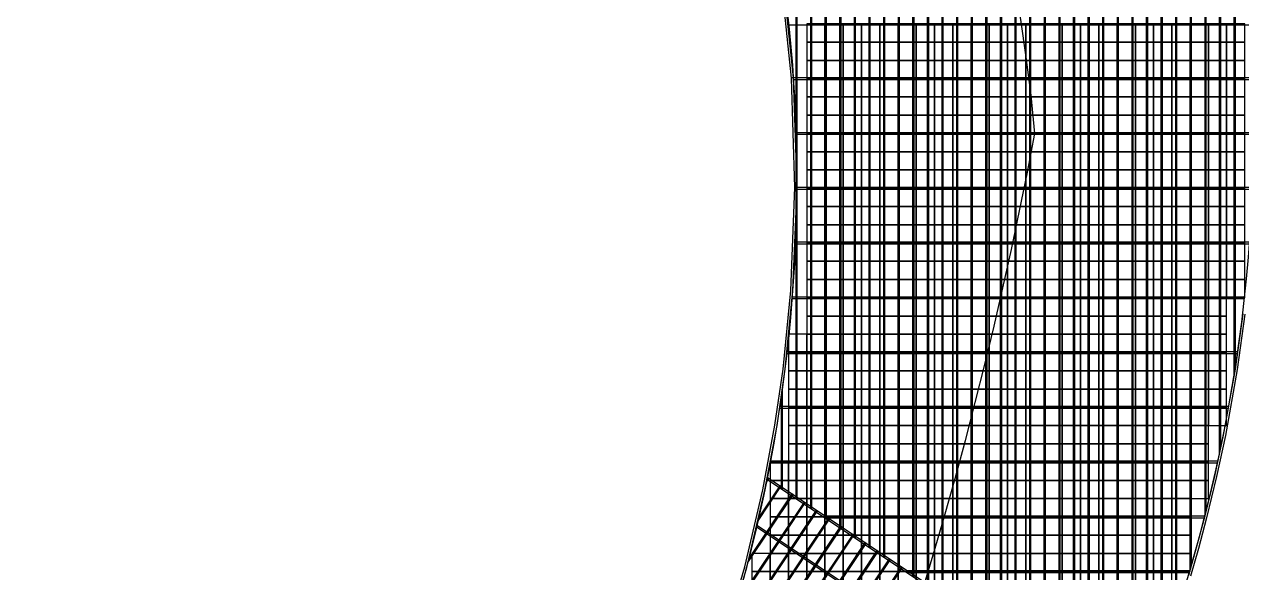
# Model space of a CAD drawing. Extents: x -31693 to 409283, y -98233 to 151957.
# Drawn here: x 110118 to 143456, y 55688 to 70705 of the extents above; entities that cross this region are included whole.
import ezdxf

# ---------------------------------------------------------------- set-up
doc = ezdxf.new("R2010")
doc.units = 0
doc.header["$LTSCALE"] = 1000
doc.header["$MEASUREMENT"] = 0
for name, color, linetype in [('500浮箱', 162, 'Continuous'), ('A-G-VISIBLE', 9, 'Continuous'), ('主龙骨', 4, 'Continuous'), ('边梁（14a槽钢', 3, 'Continuous'), ('龙骨', 10, 'Continuous')]:
    doc.layers.add(name, color=color, linetype=linetype)

# ---------------------------------------------------------------- blocks, each defined once
blk = doc.blocks.new('dasd')
at = {"layer": 'A-G-VISIBLE', "linetype": 'Continuous'}
for centre, radius, start, end in [((-132793.207, 42119.965), 43.092, 332.8786, 23.8551), ((-132804.182, 42118.48), 41.551, 336.2604, 20.1419)]:
    blk.add_arc(centre, radius, start, end, dxfattribs=at)

msp = doc.modelspace()

# ---------------------------------------------------------------- linework, layer by layer
at = {"layer": '500浮箱', "elevation": 2850}
for points in [[(131545, 70216), (132045, 70216), (132045, 70716), (131545, 70716)], [(132045, 70216), (132545, 70216), (132545, 70716), (132045, 70716)], [(132545, 70216), (133045, 70216), (133045, 70716), (132545, 70716)], [(133045, 70216), (133545, 70216), (133545, 70716), (133045, 70716)], [(133545, 70216), (134045, 70216), (134045, 70716), (133545, 70716)], [(134045, 70216), (134545, 70216), (134545, 70716), (134045, 70716)], [(134545, 70216), (135045, 70216), (135045, 70716), (134545, 70716)], [(135045, 70216), (135545, 70216), (135545, 70716), (135045, 70716)], [(135545, 70216), (136045, 70216), (136045, 70716), (135545, 70716)], [(136045, 70216), (136545, 70216), (136545, 70716), (136045, 70716)], [(136545, 70216), (137045, 70216), (137045, 70716), (136545, 70716)], [(137045, 70216), (137545, 70216), (137545, 70716), (137045, 70716)], [(137545, 70216), (138045, 70216), (138045, 70716), (137545, 70716)], [(138045, 70216), (138545, 70216), (138545, 70716), (138045, 70716)], [(138545, 70216), (139045, 70216), (139045, 70716), (138545, 70716)], [(139045, 70216), (139545, 70216), (139545, 70716), (139045, 70716)], [(139545, 70216), (140045, 70216), (140045, 70716), (139545, 70716)], [(140045, 70216), (140545, 70216), (140545, 70716), (140045, 70716)], [(140545, 70216), (141045, 70216), (141045, 70716), (140545, 70716)], [(141045, 70216), (141545, 70216), (141545, 70716), (141045, 70716)], [(141545, 70216), (142045, 70216), (142045, 70716), (141545, 70716)], [(142045, 70216), (142545, 70216), (142545, 70716), (142045, 70716)], [(142545, 70216), (143045, 70216), (143045, 70716), (142545, 70716)], [(143045, 70216), (143545, 70216), (143545, 70716), (143045, 70716)], [(131545, 69716), (132045, 69716), (132045, 70216), (131545, 70216)], [(132045, 69716), (132545, 69716), (132545, 70216), (132045, 70216)], [(132545, 69716), (133045, 69716), (133045, 70216), (132545, 70216)], [(133045, 69716), (133545, 69716), (133545, 70216), (133045, 70216)], [(133545, 69716), (134045, 69716), (134045, 70216), (133545, 70216)], [(134045, 69716), (134545, 69716), (134545, 70216), (134045, 70216)], [(134545, 69716), (135045, 69716), (135045, 70216), (134545, 70216)], [(135045, 69716), (135545, 69716), (135545, 70216), (135045, 70216)], [(135545, 69716), (136045, 69716), (136045, 70216), (135545, 70216)], [(136045, 69716), (136545, 69716), (136545, 70216), (136045, 70216)], [(136545, 69716), (137045, 69716), (137045, 70216), (136545, 70216)], [(137045, 69716), (137545, 69716), (137545, 70216), (137045, 70216)], [(137545, 69716), (138045, 69716), (138045, 70216), (137545, 70216)], [(138045, 69716), (138545, 69716), (138545, 70216), (138045, 70216)], [(138545, 69716), (139045, 69716), (139045, 70216), (138545, 70216)], [(139045, 69716), (139545, 69716), (139545, 70216), (139045, 70216)], [(139545, 69716), (140045, 69716), (140045, 70216), (139545, 70216)], [(140045, 69716), (140545, 69716), (140545, 70216), (140045, 70216)], [(140545, 69716), (141045, 69716), (141045, 70216), (140545, 70216)], [(141045, 69716), (141545, 69716), (141545, 70216), (141045, 70216)], [(141545, 69716), (142045, 69716), (142045, 70216), (141545, 70216)], [(142045, 69716), (142545, 69716), (142545, 70216), (142045, 70216)], [(142545, 69716), (143045, 69716), (143045, 70216), (142545, 70216)], [(143045, 69716), (143545, 69716), (143545, 70216), (143045, 70216)], [(131545, 69216), (132045, 69216), (132045, 69716), (131545, 69716)], [(132045, 69216), (132545, 69216), (132545, 69716), (132045, 69716)], [(132545, 69216), (133045, 69216), (133045, 69716), (132545, 69716)], [(133045, 69216), (133545, 69216), (133545, 69716), (133045, 69716)], [(133545, 69216), (134045, 69216), (134045, 69716), (133545, 69716)], [(134045, 69216), (134545, 69216), (134545, 69716), (134045, 69716)], [(134545, 69216), (135045, 69216), (135045, 69716), (134545, 69716)], [(135045, 69216), (135545, 69216), (135545, 69716), (135045, 69716)], [(135545, 69216), (136045, 69216), (136045, 69716), (135545, 69716)], [(136045, 69216), (136545, 69216), (136545, 69716), (136045, 69716)], [(136545, 69216), (137045, 69216), (137045, 69716), (136545, 69716)], [(137045, 69216), (137545, 69216), (137545, 69716), (137045, 69716)], [(137545, 69216), (138045, 69216), (138045, 69716), (137545, 69716)], [(138045, 69216), (138545, 69216), (138545, 69716), (138045, 69716)], [(138545, 69216), (139045, 69216), (139045, 69716), (138545, 69716)], [(139045, 69216), (139545, 69216), (139545, 69716), (139045, 69716)], [(139545, 69216), (140045, 69216), (140045, 69716), (139545, 69716)], [(140045, 69216), (140545, 69216), (140545, 69716), (140045, 69716)], [(140545, 69216), (141045, 69216), (141045, 69716), (140545, 69716)], [(141045, 69216), (141545, 69216), (141545, 69716), (141045, 69716)], [(141545, 69216), (142045, 69216), (142045, 69716), (141545, 69716)], [(142045, 69216), (142545, 69216), (142545, 69716), (142045, 69716)], [(142545, 69216), (143045, 69216), (143045, 69716), (142545, 69716)], [(143045, 69216), (143545, 69216), (143545, 69716), (143045, 69716)], [(131545, 68716), (132045, 68716), (132045, 69216), (131545, 69216)], [(132045, 68716), (132545, 68716), (132545, 69216), (132045, 69216)], [(132545, 68716), (133045, 68716), (133045, 69216), (132545, 69216)], [(133045, 68716), (133545, 68716), (133545, 69216), (133045, 69216)], [(133545, 68716), (134045, 68716), (134045, 69216), (133545, 69216)], [(134045, 68716), (134545, 68716), (134545, 69216), (134045, 69216)], [(134545, 68716), (135045, 68716), (135045, 69216), (134545, 69216)], [(135045, 68716), (135545, 68716), (135545, 69216), (135045, 69216)], [(135545, 68716), (136045, 68716), (136045, 69216), (135545, 69216)], [(136045, 68716), (136545, 68716), (136545, 69216), (136045, 69216)], [(136545, 68716), (137045, 68716), (137045, 69216), (136545, 69216)], [(137045, 68716), (137545, 68716), (137545, 69216), (137045, 69216)], [(137545, 68716), (138045, 68716), (138045, 69216), (137545, 69216)], [(138045, 68716), (138545, 68716), (138545, 69216), (138045, 69216)], [(138545, 68716), (139045, 68716), (139045, 69216), (138545, 69216)], [(139045, 68716), (139545, 68716), (139545, 69216), (139045, 69216)], [(139545, 68716), (140045, 68716), (140045, 69216), (139545, 69216)], [(140045, 68716), (140545, 68716), (140545, 69216), (140045, 69216)], [(140545, 68716), (141045, 68716), (141045, 69216), (140545, 69216)], [(141045, 68716), (141545, 68716), (141545, 69216), (141045, 69216)], [(141545, 68716), (142045, 68716), (142045, 69216), (141545, 69216)], [(142045, 68716), (142545, 68716), (142545, 69216), (142045, 69216)], [(142545, 68716), (143045, 68716), (143045, 69216), (142545, 69216)], [(143045, 68716), (143545, 68716), (143545, 69216), (143045, 69216)], [(131545, 68216), (132045, 68216), (132045, 68716), (131545, 68716)], [(132045, 68216), (132545, 68216), (132545, 68716), (132045, 68716)], [(132545, 68216), (133045, 68216), (133045, 68716), (132545, 68716)], [(133045, 68216), (133545, 68216), (133545, 68716), (133045, 68716)], [(133545, 68216), (134045, 68216), (134045, 68716), (133545, 68716)], [(134045, 68216), (134545, 68216), (134545, 68716), (134045, 68716)], [(134545, 68216), (135045, 68216), (135045, 68716), (134545, 68716)], [(135045, 68216), (135545, 68216), (135545, 68716), (135045, 68716)], [(135545, 68216), (136045, 68216), (136045, 68716), (135545, 68716)], [(136045, 68216), (136545, 68216), (136545, 68716), (136045, 68716)], [(136545, 68216), (137045, 68216), (137045, 68716), (136545, 68716)], [(137045, 68216), (137545, 68216), (137545, 68716), (137045, 68716)], [(137545, 68216), (138045, 68216), (138045, 68716), (137545, 68716)], [(138045, 68216), (138545, 68216), (138545, 68716), (138045, 68716)], [(138545, 68216), (139045, 68216), (139045, 68716), (138545, 68716)], [(139045, 68216), (139545, 68216), (139545, 68716), (139045, 68716)], [(139545, 68216), (140045, 68216), (140045, 68716), (139545, 68716)], [(140045, 68216), (140545, 68216), (140545, 68716), (140045, 68716)], [(140545, 68216), (141045, 68216), (141045, 68716), (140545, 68716)], [(141045, 68216), (141545, 68216), (141545, 68716), (141045, 68716)], [(141545, 68216), (142045, 68216), (142045, 68716), (141545, 68716)], [(142045, 68216), (142545, 68216), (142545, 68716), (142045, 68716)], [(142545, 68216), (143045, 68216), (143045, 68716), (142545, 68716)], [(143045, 68216), (143545, 68216), (143545, 68716), (143045, 68716)], [(131545, 67716), (132045, 67716), (132045, 68216), (131545, 68216)], [(132045, 67716), (132545, 67716), (132545, 68216), (132045, 68216)], [(132545, 67716), (133045, 67716), (133045, 68216), (132545, 68216)], [(133045, 67716), (133545, 67716), (133545, 68216), (133045, 68216)], [(133545, 67716), (134045, 67716), (134045, 68216), (133545, 68216)], [(134045, 67716), (134545, 67716), (134545, 68216), (134045, 68216)], [(134545, 67716), (135045, 67716), (135045, 68216), (134545, 68216)], [(135045, 67716), (135545, 67716), (135545, 68216), (135045, 68216)], [(135545, 67716), (136045, 67716), (136045, 68216), (135545, 68216)], [(136045, 67716), (136545, 67716), (136545, 68216), (136045, 68216)], [(136545, 67716), (137045, 67716), (137045, 68216), (136545, 68216)], [(137045, 67716), (137545, 67716), (137545, 68216), (137045, 68216)], [(137545, 67716), (138045, 67716), (138045, 68216), (137545, 68216)], [(138045, 67716), (138545, 67716), (138545, 68216), (138045, 68216)], [(138545, 67716), (139045, 67716), (139045, 68216), (138545, 68216)], [(139045, 67716), (139545, 67716), (139545, 68216), (139045, 68216)], [(139545, 67716), (140045, 67716), (140045, 68216), (139545, 68216)], [(140045, 67716), (140545, 67716), (140545, 68216), (140045, 68216)], [(140545, 67716), (141045, 67716), (141045, 68216), (140545, 68216)], [(141045, 67716), (141545, 67716), (141545, 68216), (141045, 68216)], [(141545, 67716), (142045, 67716), (142045, 68216), (141545, 68216)], [(142045, 67716), (142545, 67716), (142545, 68216), (142045, 68216)], [(142545, 67716), (143045, 67716), (143045, 68216), (142545, 68216)], [(143045, 67716), (143545, 67716), (143545, 68216), (143045, 68216)], [(131545, 67216), (132045, 67216), (132045, 67716), (131545, 67716)], [(132045, 67216), (132545, 67216), (132545, 67716), (132045, 67716)], [(132545, 67216), (133045, 67216), (133045, 67716), (132545, 67716)], [(133045, 67216), (133545, 67216), (133545, 67716), (133045, 67716)], [(133545, 67216), (134045, 67216), (134045, 67716), (133545, 67716)], [(134045, 67216), (134545, 67216), (134545, 67716), (134045, 67716)], [(134545, 67216), (135045, 67216), (135045, 67716), (134545, 67716)], [(135045, 67216), (135545, 67216), (135545, 67716), (135045, 67716)], [(135545, 67216), (136045, 67216), (136045, 67716), (135545, 67716)], [(136045, 67216), (136545, 67216), (136545, 67716), (136045, 67716)], [(136545, 67216), (137045, 67216), (137045, 67716), (136545, 67716)], [(137045, 67216), (137545, 67216), (137545, 67716), (137045, 67716)], [(137545, 67216), (138045, 67216), (138045, 67716), (137545, 67716)], [(138045, 67216), (138545, 67216), (138545, 67716), (138045, 67716)], [(138545, 67216), (139045, 67216), (139045, 67716), (138545, 67716)], [(139045, 67216), (139545, 67216), (139545, 67716), (139045, 67716)], [(139545, 67216), (140045, 67216), (140045, 67716), (139545, 67716)], [(140045, 67216), (140545, 67216), (140545, 67716), (140045, 67716)], [(140545, 67216), (141045, 67216), (141045, 67716), (140545, 67716)], [(141045, 67216), (141545, 67216), (141545, 67716), (141045, 67716)], [(141545, 67216), (142045, 67216), (142045, 67716), (141545, 67716)], [(142045, 67216), (142545, 67216), (142545, 67716), (142045, 67716)], [(142545, 67216), (143045, 67216), (143045, 67716), (142545, 67716)], [(143045, 67216), (143545, 67216), (143545, 67716), (143045, 67716)], [(131545, 66716), (132045, 66716), (132045, 67216), (131545, 67216)], [(132045, 66716), (132545, 66716), (132545, 67216), (132045, 67216)], [(132545, 66716), (133045, 66716), (133045, 67216), (132545, 67216)], [(133045, 66716), (133545, 66716), (133545, 67216), (133045, 67216)], [(133545, 66716), (134045, 66716), (134045, 67216), (133545, 67216)], [(134045, 66716), (134545, 66716), (134545, 67216), (134045, 67216)], [(134545, 66716), (135045, 66716), (135045, 67216), (134545, 67216)], [(135045, 66716), (135545, 66716), (135545, 67216), (135045, 67216)], [(135545, 66716), (136045, 66716), (136045, 67216), (135545, 67216)], [(136045, 66716), (136545, 66716), (136545, 67216), (136045, 67216)], [(136545, 66716), (137045, 66716), (137045, 67216), (136545, 67216)], [(137045, 66716), (137545, 66716), (137545, 67216), (137045, 67216)], [(137545, 66716), (138045, 66716), (138045, 67216), (137545, 67216)], [(138045, 66716), (138545, 66716), (138545, 67216), (138045, 67216)], [(138545, 66716), (139045, 66716), (139045, 67216), (138545, 67216)], [(139045, 66716), (139545, 66716), (139545, 67216), (139045, 67216)], [(139545, 66716), (140045, 66716), (140045, 67216), (139545, 67216)], [(140045, 66716), (140545, 66716), (140545, 67216), (140045, 67216)], [(140545, 66716), (141045, 66716), (141045, 67216), (140545, 67216)], [(141045, 66716), (141545, 66716), (141545, 67216), (141045, 67216)], [(141545, 66716), (142045, 66716), (142045, 67216), (141545, 67216)], [(142045, 66716), (142545, 66716), (142545, 67216), (142045, 67216)], [(142545, 66716), (143045, 66716), (143045, 67216), (142545, 67216)], [(143045, 66716), (143545, 66716), (143545, 67216), (143045, 67216)], [(131545, 66216), (132045, 66216), (132045, 66716), (131545, 66716)], [(132045, 66216), (132545, 66216), (132545, 66716), (132045, 66716)], [(132545, 66216), (133045, 66216), (133045, 66716), (132545, 66716)], [(133045, 66216), (133545, 66216), (133545, 66716), (133045, 66716)], [(133545, 66216), (134045, 66216), (134045, 66716), (133545, 66716)], [(134045, 66216), (134545, 66216), (134545, 66716), (134045, 66716)], [(134545, 66216), (135045, 66216), (135045, 66716), (134545, 66716)], [(135045, 66216), (135545, 66216), (135545, 66716), (135045, 66716)], [(135545, 66216), (136045, 66216), (136045, 66716), (135545, 66716)], [(136045, 66216), (136545, 66216), (136545, 66716), (136045, 66716)], [(136545, 66216), (137045, 66216), (137045, 66716), (136545, 66716)], [(137045, 66216), (137545, 66216), (137545, 66716), (137045, 66716)], [(137545, 66216), (138045, 66216), (138045, 66716), (137545, 66716)], [(138045, 66216), (138545, 66216), (138545, 66716), (138045, 66716)], [(138545, 66216), (139045, 66216), (139045, 66716), (138545, 66716)], [(139045, 66216), (139545, 66216), (139545, 66716), (139045, 66716)], [(139545, 66216), (140045, 66216), (140045, 66716), (139545, 66716)], [(140045, 66216), (140545, 66216), (140545, 66716), (140045, 66716)], [(140545, 66216), (141045, 66216), (141045, 66716), (140545, 66716)], [(141045, 66216), (141545, 66216), (141545, 66716), (141045, 66716)], [(141545, 66216), (142045, 66216), (142045, 66716), (141545, 66716)], [(142045, 66216), (142545, 66216), (142545, 66716), (142045, 66716)], [(142545, 66216), (143045, 66216), (143045, 66716), (142545, 66716)], [(143045, 66216), (143545, 66216), (143545, 66716), (143045, 66716)], [(131545, 65716), (132045, 65716), (132045, 66216), (131545, 66216)], [(132045, 65716), (132545, 65716), (132545, 66216), (132045, 66216)], [(132545, 65716), (133045, 65716), (133045, 66216), (132545, 66216)], [(133045, 65716), (133545, 65716), (133545, 66216), (133045, 66216)], [(133545, 65716), (134045, 65716), (134045, 66216), (133545, 66216)], [(134045, 65716), (134545, 65716), (134545, 66216), (134045, 66216)], [(134545, 65716), (135045, 65716), (135045, 66216), (134545, 66216)], [(135045, 65716), (135545, 65716), (135545, 66216), (135045, 66216)], [(135545, 65716), (136045, 65716), (136045, 66216), (135545, 66216)], [(136045, 65716), (136545, 65716), (136545, 66216), (136045, 66216)], [(136545, 65716), (137045, 65716), (137045, 66216), (136545, 66216)], [(137045, 65716), (137545, 65716), (137545, 66216), (137045, 66216)], [(137545, 65716), (138045, 65716), (138045, 66216), (137545, 66216)], [(138045, 65716), (138545, 65716), (138545, 66216), (138045, 66216)], [(138545, 65716), (139045, 65716), (139045, 66216), (138545, 66216)], [(139045, 65716), (139545, 65716), (139545, 66216), (139045, 66216)], [(139545, 65716), (140045, 65716), (140045, 66216), (139545, 66216)], [(140045, 65716), (140545, 65716), (140545, 66216), (140045, 66216)], [(140545, 65716), (141045, 65716), (141045, 66216), (140545, 66216)], [(141045, 65716), (141545, 65716), (141545, 66216), (141045, 66216)], [(141545, 65716), (142045, 65716), (142045, 66216), (141545, 66216)], [(142045, 65716), (142545, 65716), (142545, 66216), (142045, 66216)], [(142545, 65716), (143045, 65716), (143045, 66216), (142545, 66216)], [(143045, 65716), (143545, 65716), (143545, 66216), (143045, 66216)], [(131545, 65216), (132045, 65216), (132045, 65716), (131545, 65716)], [(132045, 65216), (132545, 65216), (132545, 65716), (132045, 65716)], [(132545, 65216), (133045, 65216), (133045, 65716), (132545, 65716)], [(133045, 65216), (133545, 65216), (133545, 65716), (133045, 65716)], [(133545, 65216), (134045, 65216), (134045, 65716), (133545, 65716)], [(134045, 65216), (134545, 65216), (134545, 65716), (134045, 65716)], [(134545, 65216), (135045, 65216), (135045, 65716), (134545, 65716)], [(135045, 65216), (135545, 65216), (135545, 65716), (135045, 65716)], [(135545, 65216), (136045, 65216), (136045, 65716), (135545, 65716)], [(136045, 65216), (136545, 65216), (136545, 65716), (136045, 65716)], [(136545, 65216), (137045, 65216), (137045, 65716), (136545, 65716)], [(137045, 65216), (137545, 65216), (137545, 65716), (137045, 65716)], [(137545, 65216), (138045, 65216), (138045, 65716), (137545, 65716)], [(138045, 65216), (138545, 65216), (138545, 65716), (138045, 65716)], [(138545, 65216), (139045, 65216), (139045, 65716), (138545, 65716)], [(139045, 65216), (139545, 65216), (139545, 65716), (139045, 65716)], [(139545, 65216), (140045, 65216), (140045, 65716), (139545, 65716)], [(140045, 65216), (140545, 65216), (140545, 65716), (140045, 65716)], [(140545, 65216), (141045, 65216), (141045, 65716), (140545, 65716)], [(141045, 65216), (141545, 65216), (141545, 65716), (141045, 65716)], [(141545, 65216), (142045, 65216), (142045, 65716), (141545, 65716)], [(142045, 65216), (142545, 65216), (142545, 65716), (142045, 65716)], [(142545, 65216), (143045, 65216), (143045, 65716), (142545, 65716)], [(143045, 65216), (143545, 65216), (143545, 65716), (143045, 65716)], [(131545, 64716), (132045, 64716), (132045, 65216), (131545, 65216)], [(132045, 64716), (132545, 64716), (132545, 65216), (132045, 65216)], [(132545, 64716), (133045, 64716), (133045, 65216), (132545, 65216)], [(133045, 64716), (133545, 64716), (133545, 65216), (133045, 65216)], [(133545, 64716), (134045, 64716), (134045, 65216), (133545, 65216)], [(134045, 64716), (134545, 64716), (134545, 65216), (134045, 65216)], [(134545, 64716), (135045, 64716), (135045, 65216), (134545, 65216)], [(135045, 64716), (135545, 64716), (135545, 65216), (135045, 65216)], [(135545, 64716), (136045, 64716), (136045, 65216), (135545, 65216)], [(136045, 64716), (136545, 64716), (136545, 65216), (136045, 65216)], [(136545, 64716), (137045, 64716), (137045, 65216), (136545, 65216)], [(137045, 64716), (137545, 64716), (137545, 65216), (137045, 65216)], [(137545, 64716), (138045, 64716), (138045, 65216), (137545, 65216)], [(138045, 64716), (138545, 64716), (138545, 65216), (138045, 65216)], [(138545, 64716), (139045, 64716), (139045, 65216), (138545, 65216)], [(139045, 64716), (139545, 64716), (139545, 65216), (139045, 65216)], [(139545, 64716), (140045, 64716), (140045, 65216), (139545, 65216)], [(140045, 64716), (140545, 64716), (140545, 65216), (140045, 65216)], [(140545, 64716), (141045, 64716), (141045, 65216), (140545, 65216)], [(141045, 64716), (141545, 64716), (141545, 65216), (141045, 65216)], [(141545, 64716), (142045, 64716), (142045, 65216), (141545, 65216)], [(142045, 64716), (142545, 64716), (142545, 65216), (142045, 65216)], [(142545, 64716), (143045, 64716), (143045, 65216), (142545, 65216)], [(143045, 64716), (143545, 64716), (143545, 65216), (143045, 65216)], [(131545, 64216), (132045, 64216), (132045, 64716), (131545, 64716)], [(132045, 64216), (132545, 64216), (132545, 64716), (132045, 64716)], [(132545, 64216), (133045, 64216), (133045, 64716), (132545, 64716)], [(133045, 64216), (133545, 64216), (133545, 64716), (133045, 64716)], [(133545, 64216), (134045, 64216), (134045, 64716), (133545, 64716)], [(134045, 64216), (134545, 64216), (134545, 64716), (134045, 64716)], [(134545, 64216), (135045, 64216), (135045, 64716), (134545, 64716)], [(135045, 64216), (135545, 64216), (135545, 64716), (135045, 64716)], [(135545, 64216), (136045, 64216), (136045, 64716), (135545, 64716)], [(136045, 64216), (136545, 64216), (136545, 64716), (136045, 64716)], [(136545, 64216), (137045, 64216), (137045, 64716), (136545, 64716)], [(137045, 64216), (137545, 64216), (137545, 64716), (137045, 64716)], [(137545, 64216), (138045, 64216), (138045, 64716), (137545, 64716)], [(138045, 64216), (138545, 64216), (138545, 64716), (138045, 64716)], [(138545, 64216), (139045, 64216), (139045, 64716), (138545, 64716)], [(139045, 64216), (139545, 64216), (139545, 64716), (139045, 64716)], [(139545, 64216), (140045, 64216), (140045, 64716), (139545, 64716)], [(140045, 64216), (140545, 64216), (140545, 64716), (140045, 64716)], [(140545, 64216), (141045, 64216), (141045, 64716), (140545, 64716)], [(141045, 64216), (141545, 64216), (141545, 64716), (141045, 64716)], [(141545, 64216), (142045, 64216), (142045, 64716), (141545, 64716)], [(142045, 64216), (142545, 64216), (142545, 64716), (142045, 64716)], [(142545, 64216), (143045, 64216), (143045, 64716), (142545, 64716)], [(143045, 64216), (143545, 64216), (143545, 64716), (143045, 64716)], [(131545, 63716), (132045, 63716), (132045, 64216), (131545, 64216)], [(132045, 63716), (132545, 63716), (132545, 64216), (132045, 64216)], [(132545, 63716), (133045, 63716), (133045, 64216), (132545, 64216)], [(133045, 63716), (133545, 63716), (133545, 64216), (133045, 64216)], [(133545, 63716), (134045, 63716), (134045, 64216), (133545, 64216)], [(134045, 63716), (134545, 63716), (134545, 64216), (134045, 64216)], [(134545, 63716), (135045, 63716), (135045, 64216), (134545, 64216)], [(135045, 63716), (135545, 63716), (135545, 64216), (135045, 64216)], [(135545, 63716), (136045, 63716), (136045, 64216), (135545, 64216)], [(136045, 63716), (136545, 63716), (136545, 64216), (136045, 64216)], [(136545, 63716), (137045, 63716), (137045, 64216), (136545, 64216)], [(137045, 63716), (137545, 63716), (137545, 64216), (137045, 64216)], [(137545, 63716), (138045, 63716), (138045, 64216), (137545, 64216)], [(138045, 63716), (138545, 63716), (138545, 64216), (138045, 64216)], [(138545, 63716), (139045, 63716), (139045, 64216), (138545, 64216)], [(139045, 63716), (139545, 63716), (139545, 64216), (139045, 64216)], [(139545, 63716), (140045, 63716), (140045, 64216), (139545, 64216)], [(140045, 63716), (140545, 63716), (140545, 64216), (140045, 64216)], [(140545, 63716), (141045, 63716), (141045, 64216), (140545, 64216)], [(141045, 63716), (141545, 63716), (141545, 64216), (141045, 64216)], [(141545, 63716), (142045, 63716), (142045, 64216), (141545, 64216)], [(142045, 63716), (142545, 63716), (142545, 64216), (142045, 64216)], [(142545, 63716), (143045, 63716), (143045, 64216), (142545, 64216)], [(143045, 63716), (143545, 63716), (143545, 64216), (143045, 64216)], [(131545, 63216), (132045, 63216), (132045, 63716), (131545, 63716)], [(132045, 63216), (132545, 63216), (132545, 63716), (132045, 63716)], [(132545, 63216), (133045, 63216), (133045, 63716), (132545, 63716)], [(133045, 63216), (133545, 63216), (133545, 63716), (133045, 63716)], [(133545, 63216), (134045, 63216), (134045, 63716), (133545, 63716)], [(134045, 63216), (134545, 63216), (134545, 63716), (134045, 63716)], [(134545, 63216), (135045, 63216), (135045, 63716), (134545, 63716)], [(135045, 63216), (135545, 63216), (135545, 63716), (135045, 63716)], [(135545, 63216), (136045, 63216), (136045, 63716), (135545, 63716)], [(136045, 63216), (136545, 63216), (136545, 63716), (136045, 63716)], [(136545, 63216), (137045, 63216), (137045, 63716), (136545, 63716)], [(137045, 63216), (137545, 63216), (137545, 63716), (137045, 63716)], [(137545, 63216), (138045, 63216), (138045, 63716), (137545, 63716)], [(138045, 63216), (138545, 63216), (138545, 63716), (138045, 63716)], [(138545, 63216), (139045, 63216), (139045, 63716), (138545, 63716)], [(139045, 63216), (139545, 63216), (139545, 63716), (139045, 63716)], [(139545, 63216), (140045, 63216), (140045, 63716), (139545, 63716)], [(140045, 63216), (140545, 63216), (140545, 63716), (140045, 63716)], [(140545, 63216), (141045, 63216), (141045, 63716), (140545, 63716)], [(141045, 63216), (141545, 63216), (141545, 63716), (141045, 63716)], [(141545, 63216), (142045, 63216), (142045, 63716), (141545, 63716)], [(142045, 63216), (142545, 63216), (142545, 63716), (142045, 63716)], [(142545, 63216), (143045, 63216), (143045, 63716), (142545, 63716)], [(143045, 63216), (143545, 63216), (143545, 63716), (143045, 63716)], [(131545, 62716), (132045, 62716), (132045, 63216), (131545, 63216)], [(132045, 62716), (132545, 62716), (132545, 63216), (132045, 63216)], [(132545, 62716), (133045, 62716), (133045, 63216), (132545, 63216)], [(133045, 62716), (133545, 62716), (133545, 63216), (133045, 63216)], [(133545, 62716), (134045, 62716), (134045, 63216), (133545, 63216)], [(134045, 62716), (134545, 62716), (134545, 63216), (134045, 63216)], [(134545, 62716), (135045, 62716), (135045, 63216), (134545, 63216)], [(135045, 62716), (135545, 62716), (135545, 63216), (135045, 63216)], [(135545, 62716), (136045, 62716), (136045, 63216), (135545, 63216)], [(136045, 62716), (136545, 62716), (136545, 63216), (136045, 63216)], [(136545, 62716), (137045, 62716), (137045, 63216), (136545, 63216)], [(137045, 62716), (137545, 62716), (137545, 63216), (137045, 63216)], [(137545, 62716), (138045, 62716), (138045, 63216), (137545, 63216)], [(138045, 62716), (138545, 62716), (138545, 63216), (138045, 63216)], [(138545, 62716), (139045, 62716), (139045, 63216), (138545, 63216)], [(139045, 62716), (139545, 62716), (139545, 63216), (139045, 63216)], [(139545, 62716), (140045, 62716), (140045, 63216), (139545, 63216)], [(140045, 62716), (140545, 62716), (140545, 63216), (140045, 63216)], [(140545, 62716), (141045, 62716), (141045, 63216), (140545, 63216)], [(141045, 62716), (141545, 62716), (141545, 63216), (141045, 63216)], [(141545, 62716), (142045, 62716), (142045, 63216), (141545, 63216)], [(142045, 62716), (142545, 62716), (142545, 63216), (142045, 63216)], [(142545, 62716), (143045, 62716), (143045, 63216), (142545, 63216)], [(131545, 62216), (132045, 62216), (132045, 62716), (131545, 62716)], [(132045, 62216), (132545, 62216), (132545, 62716), (132045, 62716)], [(132545, 62216), (133045, 62216), (133045, 62716), (132545, 62716)], [(133045, 62216), (133545, 62216), (133545, 62716), (133045, 62716)], [(133545, 62216), (134045, 62216), (134045, 62716), (133545, 62716)], [(134045, 62216), (134545, 62216), (134545, 62716), (134045, 62716)], [(134545, 62216), (135045, 62216), (135045, 62716), (134545, 62716)], [(135045, 62216), (135545, 62216), (135545, 62716), (135045, 62716)], [(135545, 62216), (136045, 62216), (136045, 62716), (135545, 62716)], [(136045, 62216), (136545, 62216), (136545, 62716), (136045, 62716)], [(136545, 62216), (137045, 62216), (137045, 62716), (136545, 62716)], [(137045, 62216), (137545, 62216), (137545, 62716), (137045, 62716)], [(137545, 62216), (138045, 62216), (138045, 62716), (137545, 62716)], [(138045, 62216), (138545, 62216), (138545, 62716), (138045, 62716)], [(138545, 62216), (139045, 62216), (139045, 62716), (138545, 62716)], [(139045, 62216), (139545, 62216), (139545, 62716), (139045, 62716)], [(139545, 62216), (140045, 62216), (140045, 62716), (139545, 62716)], [(140045, 62216), (140545, 62216), (140545, 62716), (140045, 62716)], [(140545, 62216), (141045, 62216), (141045, 62716), (140545, 62716)], [(141045, 62216), (141545, 62216), (141545, 62716), (141045, 62716)], [(141545, 62216), (142045, 62216), (142045, 62716), (141545, 62716)], [(142045, 62216), (142545, 62216), (142545, 62716), (142045, 62716)], [(142545, 62216), (143045, 62216), (143045, 62716), (142545, 62716)], [(131045, 61716), (131545, 61716), (131545, 62216), (131045, 62216)], [(131545, 61716), (132045, 61716), (132045, 62216), (131545, 62216)], [(132045, 61716), (132545, 61716), (132545, 62216), (132045, 62216)], [(132545, 61716), (133045, 61716), (133045, 62216), (132545, 62216)], [(133045, 61716), (133545, 61716), (133545, 62216), (133045, 62216)], [(133545, 61716), (134045, 61716), (134045, 62216), (133545, 62216)], [(134045, 61716), (134545, 61716), (134545, 62216), (134045, 62216)], [(134545, 61716), (135045, 61716), (135045, 62216), (134545, 62216)], [(135045, 61716), (135545, 61716), (135545, 62216), (135045, 62216)], [(135545, 61716), (136045, 61716), (136045, 62216), (135545, 62216)], [(136045, 61716), (136545, 61716), (136545, 62216), (136045, 62216)], [(136545, 61716), (137045, 61716), (137045, 62216), (136545, 62216)], [(137045, 61716), (137545, 61716), (137545, 62216), (137045, 62216)], [(137545, 61716), (138045, 61716), (138045, 62216), (137545, 62216)], [(138045, 61716), (138545, 61716), (138545, 62216), (138045, 62216)], [(138545, 61716), (139045, 61716), (139045, 62216), (138545, 62216)], [(139045, 61716), (139545, 61716), (139545, 62216), (139045, 62216)], [(139545, 61716), (140045, 61716), (140045, 62216), (139545, 62216)], [(140045, 61716), (140545, 61716), (140545, 62216), (140045, 62216)], [(140545, 61716), (141045, 61716), (141045, 62216), (140545, 62216)], [(141045, 61716), (141545, 61716), (141545, 62216), (141045, 62216)], [(141545, 61716), (142045, 61716), (142045, 62216), (141545, 62216)], [(142045, 61716), (142545, 61716), (142545, 62216), (142045, 62216)], [(142545, 61716), (143045, 61716), (143045, 62216), (142545, 62216)], [(131045, 61216), (131545, 61216), (131545, 61716), (131045, 61716)], [(131545, 61216), (132045, 61216), (132045, 61716), (131545, 61716)], [(132045, 61216), (132545, 61216), (132545, 61716), (132045, 61716)], [(132545, 61216), (133045, 61216), (133045, 61716), (132545, 61716)], [(133045, 61216), (133545, 61216), (133545, 61716), (133045, 61716)], [(133545, 61216), (134045, 61216), (134045, 61716), (133545, 61716)], [(134045, 61216), (134545, 61216), (134545, 61716), (134045, 61716)], [(134545, 61216), (135045, 61216), (135045, 61716), (134545, 61716)], [(135045, 61216), (135545, 61216), (135545, 61716), (135045, 61716)], [(135545, 61216), (136045, 61216), (136045, 61716), (135545, 61716)], [(136045, 61216), (136545, 61216), (136545, 61716), (136045, 61716)], [(136545, 61216), (137045, 61216), (137045, 61716), (136545, 61716)], [(137045, 61216), (137545, 61216), (137545, 61716), (137045, 61716)], [(137545, 61216), (138045, 61216), (138045, 61716), (137545, 61716)], [(138045, 61216), (138545, 61216), (138545, 61716), (138045, 61716)], [(138545, 61216), (139045, 61216), (139045, 61716), (138545, 61716)], [(139045, 61216), (139545, 61216), (139545, 61716), (139045, 61716)], [(139545, 61216), (140045, 61216), (140045, 61716), (139545, 61716)], [(140045, 61216), (140545, 61216), (140545, 61716), (140045, 61716)], [(140545, 61216), (141045, 61216), (141045, 61716), (140545, 61716)], [(141045, 61216), (141545, 61216), (141545, 61716), (141045, 61716)], [(141545, 61216), (142045, 61216), (142045, 61716), (141545, 61716)], [(142045, 61216), (142545, 61216), (142545, 61716), (142045, 61716)], [(142545, 61216), (143045, 61216), (143045, 61716), (142545, 61716)], [(131045, 60716), (131545, 60716), (131545, 61216), (131045, 61216)], [(131545, 60716), (132045, 60716), (132045, 61216), (131545, 61216)], [(132045, 60716), (132545, 60716), (132545, 61216), (132045, 61216)], [(132545, 60716), (133045, 60716), (133045, 61216), (132545, 61216)], [(133045, 60716), (133545, 60716), (133545, 61216), (133045, 61216)], [(133545, 60716), (134045, 60716), (134045, 61216), (133545, 61216)], [(134045, 60716), (134545, 60716), (134545, 61216), (134045, 61216)], [(134545, 60716), (135045, 60716), (135045, 61216), (134545, 61216)], [(135045, 60716), (135545, 60716), (135545, 61216), (135045, 61216)], [(135545, 60716), (136045, 60716), (136045, 61216), (135545, 61216)], [(136045, 60716), (136545, 60716), (136545, 61216), (136045, 61216)], [(136545, 60716), (137045, 60716), (137045, 61216), (136545, 61216)], [(137045, 60716), (137545, 60716), (137545, 61216), (137045, 61216)], [(137545, 60716), (138045, 60716), (138045, 61216), (137545, 61216)], [(138045, 60716), (138545, 60716), (138545, 61216), (138045, 61216)], [(138545, 60716), (139045, 60716), (139045, 61216), (138545, 61216)], [(139045, 60716), (139545, 60716), (139545, 61216), (139045, 61216)], [(139545, 60716), (140045, 60716), (140045, 61216), (139545, 61216)], [(140045, 60716), (140545, 60716), (140545, 61216), (140045, 61216)], [(140545, 60716), (141045, 60716), (141045, 61216), (140545, 61216)], [(141045, 60716), (141545, 60716), (141545, 61216), (141045, 61216)], [(141545, 60716), (142045, 60716), (142045, 61216), (141545, 61216)], [(142045, 60716), (142545, 60716), (142545, 61216), (142045, 61216)], [(142545, 60716), (143045, 60716), (143045, 61216), (142545, 61216)], [(131045, 60216), (131545, 60216), (131545, 60716), (131045, 60716)], [(131545, 60216), (132045, 60216), (132045, 60716), (131545, 60716)], [(132045, 60216), (132545, 60216), (132545, 60716), (132045, 60716)], [(132545, 60216), (133045, 60216), (133045, 60716), (132545, 60716)], [(133045, 60216), (133545, 60216), (133545, 60716), (133045, 60716)], [(133545, 60216), (134045, 60216), (134045, 60716), (133545, 60716)], [(134045, 60216), (134545, 60216), (134545, 60716), (134045, 60716)], [(134545, 60216), (135045, 60216), (135045, 60716), (134545, 60716)], [(135045, 60216), (135545, 60216), (135545, 60716), (135045, 60716)], [(135545, 60216), (136045, 60216), (136045, 60716), (135545, 60716)], [(136045, 60216), (136545, 60216), (136545, 60716), (136045, 60716)], [(136545, 60216), (137045, 60216), (137045, 60716), (136545, 60716)], [(137045, 60216), (137545, 60216), (137545, 60716), (137045, 60716)], [(137545, 60216), (138045, 60216), (138045, 60716), (137545, 60716)], [(138045, 60216), (138545, 60216), (138545, 60716), (138045, 60716)], [(138545, 60216), (139045, 60216), (139045, 60716), (138545, 60716)], [(139045, 60216), (139545, 60216), (139545, 60716), (139045, 60716)], [(139545, 60216), (140045, 60216), (140045, 60716), (139545, 60716)], [(140045, 60216), (140545, 60216), (140545, 60716), (140045, 60716)], [(140545, 60216), (141045, 60216), (141045, 60716), (140545, 60716)], [(141045, 60216), (141545, 60216), (141545, 60716), (141045, 60716)], [(141545, 60216), (142045, 60216), (142045, 60716), (141545, 60716)], [(142045, 60216), (142545, 60216), (142545, 60716), (142045, 60716)], [(142545, 60216), (143045, 60216), (143045, 60716), (142545, 60716)], [(131045, 59716), (131545, 59716), (131545, 60216), (131045, 60216)], [(131545, 59716), (132045, 59716), (132045, 60216), (131545, 60216)], [(132045, 59716), (132545, 59716), (132545, 60216), (132045, 60216)], [(132545, 59716), (133045, 59716), (133045, 60216), (132545, 60216)], [(133045, 59716), (133545, 59716), (133545, 60216), (133045, 60216)], [(133545, 59716), (134045, 59716), (134045, 60216), (133545, 60216)], [(134045, 59716), (134545, 59716), (134545, 60216), (134045, 60216)], [(134545, 59716), (135045, 59716), (135045, 60216), (134545, 60216)], [(135045, 59716), (135545, 59716), (135545, 60216), (135045, 60216)], [(135545, 59716), (136045, 59716), (136045, 60216), (135545, 60216)], [(136045, 59716), (136545, 59716), (136545, 60216), (136045, 60216)], [(136545, 59716), (137045, 59716), (137045, 60216), (136545, 60216)], [(137045, 59716), (137545, 59716), (137545, 60216), (137045, 60216)], [(137545, 59716), (138045, 59716), (138045, 60216), (137545, 60216)], [(138045, 59716), (138545, 59716), (138545, 60216), (138045, 60216)], [(138545, 59716), (139045, 59716), (139045, 60216), (138545, 60216)], [(139045, 59716), (139545, 59716), (139545, 60216), (139045, 60216)], [(139545, 59716), (140045, 59716), (140045, 60216), (139545, 60216)], [(140045, 59716), (140545, 59716), (140545, 60216), (140045, 60216)], [(140545, 59716), (141045, 59716), (141045, 60216), (140545, 60216)], [(141045, 59716), (141545, 59716), (141545, 60216), (141045, 60216)], [(141545, 59716), (142045, 59716), (142045, 60216), (141545, 60216)], [(142045, 59716), (142545, 59716), (142545, 60216), (142045, 60216)], [(142545, 59716), (143045, 59716), (143045, 60216), (142545, 60216)], [(131045, 59216), (131545, 59216), (131545, 59716), (131045, 59716)], [(131545, 59216), (132045, 59216), (132045, 59716), (131545, 59716)], [(132045, 59216), (132545, 59216), (132545, 59716), (132045, 59716)], [(132545, 59216), (133045, 59216), (133045, 59716), (132545, 59716)], [(133045, 59216), (133545, 59216), (133545, 59716), (133045, 59716)], [(133545, 59216), (134045, 59216), (134045, 59716), (133545, 59716)], [(134045, 59216), (134545, 59216), (134545, 59716), (134045, 59716)], [(134545, 59216), (135045, 59216), (135045, 59716), (134545, 59716)], [(135045, 59216), (135545, 59216), (135545, 59716), (135045, 59716)], [(135545, 59216), (136045, 59216), (136045, 59716), (135545, 59716)], [(136045, 59216), (136545, 59216), (136545, 59716), (136045, 59716)], [(136545, 59216), (137045, 59216), (137045, 59716), (136545, 59716)], [(137045, 59216), (137545, 59216), (137545, 59716), (137045, 59716)], [(137545, 59216), (138045, 59216), (138045, 59716), (137545, 59716)], [(138045, 59216), (138545, 59216), (138545, 59716), (138045, 59716)], [(138545, 59216), (139045, 59216), (139045, 59716), (138545, 59716)], [(139045, 59216), (139545, 59216), (139545, 59716), (139045, 59716)], [(139545, 59216), (140045, 59216), (140045, 59716), (139545, 59716)], [(140045, 59216), (140545, 59216), (140545, 59716), (140045, 59716)], [(140545, 59216), (141045, 59216), (141045, 59716), (140545, 59716)], [(141045, 59216), (141545, 59216), (141545, 59716), (141045, 59716)], [(141545, 59216), (142045, 59216), (142045, 59716), (141545, 59716)], [(142045, 59216), (142545, 59216), (142545, 59716), (142045, 59716)], [(131045, 58716), (131545, 58716), (131545, 59216), (131045, 59216)], [(131545, 58716), (132045, 58716), (132045, 59216), (131545, 59216)], [(132045, 58716), (132545, 58716), (132545, 59216), (132045, 59216)], [(132545, 58716), (133045, 58716), (133045, 59216), (132545, 59216)], [(133045, 58716), (133545, 58716), (133545, 59216), (133045, 59216)], [(133545, 58716), (134045, 58716), (134045, 59216), (133545, 59216)], [(134045, 58716), (134545, 58716), (134545, 59216), (134045, 59216)], [(134545, 58716), (135045, 58716), (135045, 59216), (134545, 59216)], [(135045, 58716), (135545, 58716), (135545, 59216), (135045, 59216)], [(135545, 58716), (136045, 58716), (136045, 59216), (135545, 59216)], [(136045, 58716), (136545, 58716), (136545, 59216), (136045, 59216)], [(136545, 58716), (137045, 58716), (137045, 59216), (136545, 59216)], [(137045, 58716), (137545, 58716), (137545, 59216), (137045, 59216)], [(137545, 58716), (138045, 58716), (138045, 59216), (137545, 59216)], [(138045, 58716), (138545, 58716), (138545, 59216), (138045, 59216)], [(138545, 58716), (139045, 58716), (139045, 59216), (138545, 59216)], [(139045, 58716), (139545, 58716), (139545, 59216), (139045, 59216)], [(139545, 58716), (140045, 58716), (140045, 59216), (139545, 59216)], [(140045, 58716), (140545, 58716), (140545, 59216), (140045, 59216)], [(140545, 58716), (141045, 58716), (141045, 59216), (140545, 59216)], [(141045, 58716), (141545, 58716), (141545, 59216), (141045, 59216)], [(141545, 58716), (142045, 58716), (142045, 59216), (141545, 59216)], [(142045, 58716), (142545, 58716), (142545, 59216), (142045, 59216)], [(130545, 58216), (131045, 58216), (131045, 58716), (130545, 58716)], [(131045, 58216), (131545, 58216), (131545, 58716), (131045, 58716)], [(131545, 58216), (132045, 58216), (132045, 58716), (131545, 58716)], [(132045, 58216), (132545, 58216), (132545, 58716), (132045, 58716)], [(132545, 58216), (133045, 58216), (133045, 58716), (132545, 58716)], [(133045, 58216), (133545, 58216), (133545, 58716), (133045, 58716)], [(133545, 58216), (134045, 58216), (134045, 58716), (133545, 58716)], [(134045, 58216), (134545, 58216), (134545, 58716), (134045, 58716)], [(134545, 58216), (135045, 58216), (135045, 58716), (134545, 58716)], [(135045, 58216), (135545, 58216), (135545, 58716), (135045, 58716)], [(135545, 58216), (136045, 58216), (136045, 58716), (135545, 58716)], [(136045, 58216), (136545, 58216), (136545, 58716), (136045, 58716)], [(136545, 58216), (137045, 58216), (137045, 58716), (136545, 58716)], [(137045, 58216), (137545, 58216), (137545, 58716), (137045, 58716)], [(137545, 58216), (138045, 58216), (138045, 58716), (137545, 58716)], [(138045, 58216), (138545, 58216), (138545, 58716), (138045, 58716)], [(138545, 58216), (139045, 58216), (139045, 58716), (138545, 58716)], [(139045, 58216), (139545, 58216), (139545, 58716), (139045, 58716)], [(139545, 58216), (140045, 58216), (140045, 58716), (139545, 58716)], [(140045, 58216), (140545, 58216), (140545, 58716), (140045, 58716)], [(140545, 58216), (141045, 58216), (141045, 58716), (140545, 58716)], [(141045, 58216), (141545, 58216), (141545, 58716), (141045, 58716)], [(141545, 58216), (142045, 58216), (142045, 58716), (141545, 58716)], [(142045, 58216), (142545, 58216), (142545, 58716), (142045, 58716)], [(130545, 57716), (131045, 57716), (131045, 58216), (130545, 58216)], [(131045, 57716), (131545, 57716), (131545, 58216), (131045, 58216)], [(131545, 57716), (132045, 57716), (132045, 58216), (131545, 58216)], [(132045, 57716), (132545, 57716), (132545, 58216), (132045, 58216)], [(132545, 57716), (133045, 57716), (133045, 58216), (132545, 58216)], [(133045, 57716), (133545, 57716), (133545, 58216), (133045, 58216)], [(133545, 57716), (134045, 57716), (134045, 58216), (133545, 58216)], [(134045, 57716), (134545, 57716), (134545, 58216), (134045, 58216)], [(134545, 57716), (135045, 57716), (135045, 58216), (134545, 58216)], [(135045, 57716), (135545, 57716), (135545, 58216), (135045, 58216)], [(135545, 57716), (136045, 57716), (136045, 58216), (135545, 58216)], [(136045, 57716), (136545, 57716), (136545, 58216), (136045, 58216)], [(136545, 57716), (137045, 57716), (137045, 58216), (136545, 58216)], [(137045, 57716), (137545, 57716), (137545, 58216), (137045, 58216)], [(137545, 57716), (138045, 57716), (138045, 58216), (137545, 58216)], [(138045, 57716), (138545, 57716), (138545, 58216), (138045, 58216)], [(138545, 57716), (139045, 57716), (139045, 58216), (138545, 58216)], [(139045, 57716), (139545, 57716), (139545, 58216), (139045, 58216)], [(139545, 57716), (140045, 57716), (140045, 58216), (139545, 58216)], [(140045, 57716), (140545, 57716), (140545, 58216), (140045, 58216)], [(140545, 57716), (141045, 57716), (141045, 58216), (140545, 58216)], [(141045, 57716), (141545, 57716), (141545, 58216), (141045, 58216)], [(141545, 57716), (142045, 57716), (142045, 58216), (141545, 58216)], [(142045, 57716), (142545, 57716), (142545, 58216), (142045, 58216)], [(130545, 57216), (131045, 57216), (131045, 57716), (130545, 57716)], [(131045, 57216), (131545, 57216), (131545, 57716), (131045, 57716)], [(131545, 57216), (132045, 57216), (132045, 57716), (131545, 57716)], [(132045, 57216), (132545, 57216), (132545, 57716), (132045, 57716)], [(132545, 57216), (133045, 57216), (133045, 57716), (132545, 57716)], [(133045, 57216), (133545, 57216), (133545, 57716), (133045, 57716)], [(133545, 57216), (134045, 57216), (134045, 57716), (133545, 57716)], [(134045, 57216), (134545, 57216), (134545, 57716), (134045, 57716)], [(134545, 57216), (135045, 57216), (135045, 57716), (134545, 57716)], [(135045, 57216), (135545, 57216), (135545, 57716), (135045, 57716)], [(135545, 57216), (136045, 57216), (136045, 57716), (135545, 57716)], [(136045, 57216), (136545, 57216), (136545, 57716), (136045, 57716)], [(136545, 57216), (137045, 57216), (137045, 57716), (136545, 57716)], [(137045, 57216), (137545, 57216), (137545, 57716), (137045, 57716)], [(137545, 57216), (138045, 57216), (138045, 57716), (137545, 57716)], [(138045, 57216), (138545, 57216), (138545, 57716), (138045, 57716)], [(138545, 57216), (139045, 57216), (139045, 57716), (138545, 57716)], [(139045, 57216), (139545, 57216), (139545, 57716), (139045, 57716)], [(139545, 57216), (140045, 57216), (140045, 57716), (139545, 57716)], [(140045, 57216), (140545, 57216), (140545, 57716), (140045, 57716)], [(140545, 57216), (141045, 57216), (141045, 57716), (140545, 57716)], [(141045, 57216), (141545, 57216), (141545, 57716), (141045, 57716)], [(141545, 57216), (142045, 57216), (142045, 57716), (141545, 57716)], [(130545, 56716), (131045, 56716), (131045, 57216), (130545, 57216)], [(131045, 56716), (131545, 56716), (131545, 57216), (131045, 57216)], [(131545, 56716), (132045, 56716), (132045, 57216), (131545, 57216)], [(132045, 56716), (132545, 56716), (132545, 57216), (132045, 57216)], [(132545, 56716), (133045, 56716), (133045, 57216), (132545, 57216)], [(133045, 56716), (133545, 56716), (133545, 57216), (133045, 57216)], [(133545, 56716), (134045, 56716), (134045, 57216), (133545, 57216)], [(134045, 56716), (134545, 56716), (134545, 57216), (134045, 57216)], [(134545, 56716), (135045, 56716), (135045, 57216), (134545, 57216)], [(135045, 56716), (135545, 56716), (135545, 57216), (135045, 57216)], [(135545, 56716), (136045, 56716), (136045, 57216), (135545, 57216)], [(136045, 56716), (136545, 56716), (136545, 57216), (136045, 57216)], [(136545, 56716), (137045, 56716), (137045, 57216), (136545, 57216)], [(137045, 56716), (137545, 56716), (137545, 57216), (137045, 57216)], [(137545, 56716), (138045, 56716), (138045, 57216), (137545, 57216)], [(138045, 56716), (138545, 56716), (138545, 57216), (138045, 57216)], [(138545, 56716), (139045, 56716), (139045, 57216), (138545, 57216)], [(139045, 56716), (139545, 56716), (139545, 57216), (139045, 57216)], [(139545, 56716), (140045, 56716), (140045, 57216), (139545, 57216)], [(140045, 56716), (140545, 56716), (140545, 57216), (140045, 57216)], [(140545, 56716), (141045, 56716), (141045, 57216), (140545, 57216)], [(141045, 56716), (141545, 56716), (141545, 57216), (141045, 57216)], [(141545, 56716), (142045, 56716), (142045, 57216), (141545, 57216)], [(130545, 56216), (131045, 56216), (131045, 56716), (130545, 56716)], [(131045, 56216), (131545, 56216), (131545, 56716), (131045, 56716)], [(131545, 56216), (132045, 56216), (132045, 56716), (131545, 56716)], [(132045, 56216), (132545, 56216), (132545, 56716), (132045, 56716)], [(132545, 56216), (133045, 56216), (133045, 56716), (132545, 56716)], [(133045, 56216), (133545, 56216), (133545, 56716), (133045, 56716)], [(133545, 56216), (134045, 56216), (134045, 56716), (133545, 56716)], [(134045, 56216), (134545, 56216), (134545, 56716), (134045, 56716)], [(134545, 56216), (135045, 56216), (135045, 56716), (134545, 56716)], [(135045, 56216), (135545, 56216), (135545, 56716), (135045, 56716)], [(135545, 56216), (136045, 56216), (136045, 56716), (135545, 56716)], [(136045, 56216), (136545, 56216), (136545, 56716), (136045, 56716)], [(136545, 56216), (137045, 56216), (137045, 56716), (136545, 56716)], [(137045, 56216), (137545, 56216), (137545, 56716), (137045, 56716)], [(137545, 56216), (138045, 56216), (138045, 56716), (137545, 56716)], [(138045, 56216), (138545, 56216), (138545, 56716), (138045, 56716)], [(138545, 56216), (139045, 56216), (139045, 56716), (138545, 56716)], [(139045, 56216), (139545, 56216), (139545, 56716), (139045, 56716)], [(139545, 56216), (140045, 56216), (140045, 56716), (139545, 56716)], [(140045, 56216), (140545, 56216), (140545, 56716), (140045, 56716)], [(140545, 56216), (141045, 56216), (141045, 56716), (140545, 56716)], [(141045, 56216), (141545, 56216), (141545, 56716), (141045, 56716)], [(141545, 56216), (142045, 56216), (142045, 56716), (141545, 56716)], [(130045, 55716), (130545, 55716), (130545, 56216), (130045, 56216)], [(130545, 55716), (131045, 55716), (131045, 56216), (130545, 56216)], [(131045, 55716), (131545, 55716), (131545, 56216), (131045, 56216)], [(131545, 55716), (132045, 55716), (132045, 56216), (131545, 56216)], [(132045, 55716), (132545, 55716), (132545, 56216), (132045, 56216)], [(132545, 55716), (133045, 55716), (133045, 56216), (132545, 56216)], [(133045, 55716), (133545, 55716), (133545, 56216), (133045, 56216)], [(133545, 55716), (134045, 55716), (134045, 56216), (133545, 56216)], [(134045, 55716), (134545, 55716), (134545, 56216), (134045, 56216)], [(134545, 55716), (135045, 55716), (135045, 56216), (134545, 56216)], [(135045, 55716), (135545, 55716), (135545, 56216), (135045, 56216)], [(135545, 55716), (136045, 55716), (136045, 56216), (135545, 56216)], [(136045, 55716), (136545, 55716), (136545, 56216), (136045, 56216)], [(136545, 55716), (137045, 55716), (137045, 56216), (136545, 56216)], [(137045, 55716), (137545, 55716), (137545, 56216), (137045, 56216)], [(137545, 55716), (138045, 55716), (138045, 56216), (137545, 56216)], [(138045, 55716), (138545, 55716), (138545, 56216), (138045, 56216)], [(138545, 55716), (139045, 55716), (139045, 56216), (138545, 56216)], [(139045, 55716), (139545, 55716), (139545, 56216), (139045, 56216)], [(139545, 55716), (140045, 55716), (140045, 56216), (139545, 56216)], [(140045, 55716), (140545, 55716), (140545, 56216), (140045, 56216)], [(140545, 55716), (141045, 55716), (141045, 56216), (140545, 56216)], [(141045, 55716), (141545, 55716), (141545, 56216), (141045, 56216)], [(141545, 55716), (142045, 55716), (142045, 56216), (141545, 56216)], [(130045, 55216), (130545, 55216), (130545, 55716), (130045, 55716)], [(130545, 55216), (131045, 55216), (131045, 55716), (130545, 55716)], [(131045, 55216), (131545, 55216), (131545, 55716), (131045, 55716)], [(131545, 55216), (132045, 55216), (132045, 55716), (131545, 55716)], [(132045, 55216), (132545, 55216), (132545, 55716), (132045, 55716)], [(132545, 55216), (133045, 55216), (133045, 55716), (132545, 55716)], [(133045, 55216), (133545, 55216), (133545, 55716), (133045, 55716)], [(133545, 55216), (134045, 55216), (134045, 55716), (133545, 55716)], [(134045, 55216), (134545, 55216), (134545, 55716), (134045, 55716)], [(134545, 55216), (135045, 55216), (135045, 55716), (134545, 55716)], [(135045, 55216), (135545, 55216), (135545, 55716), (135045, 55716)], [(135545, 55216), (136045, 55216), (136045, 55716), (135545, 55716)], [(136045, 55216), (136545, 55216), (136545, 55716), (136045, 55716)], [(136545, 55216), (137045, 55216), (137045, 55716), (136545, 55716)], [(137045, 55216), (137545, 55216), (137545, 55716), (137045, 55716)], [(137545, 55216), (138045, 55216), (138045, 55716), (137545, 55716)], [(138045, 55216), (138545, 55216), (138545, 55716), (138045, 55716)], [(138545, 55216), (139045, 55216), (139045, 55716), (138545, 55716)], [(139045, 55216), (139545, 55216), (139545, 55716), (139045, 55716)], [(139545, 55216), (140045, 55216), (140045, 55716), (139545, 55716)], [(140045, 55216), (140545, 55216), (140545, 55716), (140045, 55716)], [(140545, 55216), (141045, 55216), (141045, 55716), (140545, 55716)], [(141045, 55216), (141545, 55216), (141545, 55716), (141045, 55716)]]:
    msp.add_lwpolyline(points, close=True, dxfattribs=at)
at = {"layer": '主龙骨', "elevation": 2850}
for points in [[(131034, 70694), (143707, 70694)], [(143776, 69237), (131127, 69237)], [(131187, 69194), (143777, 69194)], [(143796, 67737), (131232, 67737)], [(131234, 67694), (143795, 67694)], [(143763, 66237), (131279, 66237)], [(131279, 66194), (143761, 66194)], [(131243, 64694), (143675, 64694)], [(143678, 64737), (131245, 64737)], [(131152, 63194), (143535, 63194)], [(143545, 63237), (131156, 63237)], [(131007, 61694), (143343, 61694)], [(143349, 61737), (131012, 61737)], [(130807, 60194), (143096, 60194)], [(143104, 60237), (130814, 60237)], [(142804, 58737), (130545, 58737), (130545, 58694), (142795, 58694)], [(140566, 51560), (130474, 58288), (130450, 58252), (140550, 51520)], [(142449, 57237), (132045, 57237), (132045, 57194), (142438, 57194)], [(140067, 50393), (130182, 56984), (130158, 56948), (140049, 50353)], [(142035, 55737), (134295, 55737), (134295, 55694), (142022, 55694)]]:
    msp.add_lwpolyline(points, dxfattribs=at)
at = {"layer": '边梁（14a槽钢', "elevation": 2850}
for points in [[(129324, 54038), (129846, 55848), (130344, 57955), (130674, 59724), (130897, 61265), (131111, 63418), (131221, 66237), (131128, 69233), (130816, 72229), (130470, 74306), (130058, 76202), (129181, 79295), (128685, 80727), (127123, 83458), (125209, 86279), (121784, 90364), (119067, 92984), (116082, 95391), (112915, 97510), (108611, 99799)], [(129379, 54020), (129902, 55833), (130401, 57943), (130731, 59714), (130955, 61258), (131169, 63414), (131279, 66237), (131186, 69237), (130874, 72237), (130527, 74317), (130114, 76216), (129237, 79312), (128738, 80751), (127172, 83489), (125255, 86314), (121826, 90404), (119105, 93028), (116116, 95438), (112945, 97560), (108636, 99851)], [(143487, 62779), (143277, 61258), (142954, 59452), (142715, 58335), (142441, 57207), (142215, 56364), (141998, 55612)], [(143545, 62772), (143334, 61249), (143011, 59441), (142771, 58322), (142497, 57192), (142271, 56349), (142054, 55595)]]:
    msp.add_lwpolyline(points, dxfattribs=at)
at = {"layer": '龙骨'}
for p, q in [((140045, 85175, 2850), (140045, 51857, 2850)), ((140085, 51830, 2850), (140085, 85215, 2850)), ((139645, 84776, 2850), (139645, 52123, 2850)), ((139685, 52096, 2850), (139685, 84816, 2850)), ((139245, 84376, 2850), (139245, 52390, 2850)), ((139285, 52363, 2850), (139285, 84416, 2850)), ((140445, 84464, 2850), (140445, 51590, 2850)), ((140485, 51563, 2850), (140485, 84369, 2850)), ((138885, 52630, 2850), (138885, 84017, 2850)), ((138845, 83977, 2850), (138845, 52656, 2850)), ((138445, 83578, 2850), (138445, 52923, 2850)), ((138485, 52896, 2850), (138485, 83617, 2850)), ((140845, 83516, 2850), (140845, 52255, 2850)), ((140885, 52360, 2850), (140885, 83421, 2850)), ((138045, 83178, 2850), (138045, 53190, 2850)), ((138085, 53163, 2850), (138085, 83218, 2850)), ((137645, 82779, 2850), (137645, 53456, 2850)), ((137685, 53430, 2850), (137685, 82819, 2850)), ((137245, 82379, 2850), (137245, 53723, 2850)), ((137285, 53696, 2850), (137285, 82419, 2850)), ((141245, 82521, 2850), (141245, 53324, 2850)), ((141285, 53435, 2850), (141285, 82404, 2850)), ((136885, 53963, 2850), (136885, 82020, 2850)), ((136845, 81980, 2850), (136845, 53990, 2850)), ((136445, 81580, 2850), (136445, 54256, 2850)), ((136485, 54230, 2850), (136485, 81620, 2850)), ((141645, 81349, 2850), (141645, 54488, 2850)), ((136045, 81181, 2850), (136045, 54523, 2850)), ((136085, 54496, 2850), (136085, 81221, 2850)), ((141685, 54610, 2850), (141685, 81231, 2850)), ((135645, 80781, 2850), (135645, 54790, 2850)), ((135685, 54763, 2850), (135685, 80821, 2850)), ((135245, 80382, 2850), (135245, 55056, 2850)), ((135285, 55030, 2850), (135285, 80422, 2850)), ((134885, 55296, 2850), (134885, 80022, 2850)), ((142045, 80066, 2850), (142045, 55772, 2850)), ((134845, 79983, 2850), (134845, 55323, 2850)), ((142085, 55911, 2850), (142085, 79932, 2850)), ((134445, 79583, 2850), (134445, 55590, 2850)), ((134485, 55563, 2850), (134485, 79623, 2850)), ((134045, 79184, 2850), (134045, 55856, 2850)), ((134085, 55829, 2850), (134085, 79224, 2850)), ((133645, 78784, 2850), (133645, 56123, 2850)), ((133685, 56096, 2850), (133685, 78824, 2850)), ((133245, 78385, 2850), (133245, 56389, 2850)), ((133285, 56363, 2850), (133285, 78425, 2850)), ((142445, 78630, 2850), (142445, 57222, 2850)), ((142485, 57387, 2850), (142485, 78478, 2850)), ((132885, 56629, 2850), (132885, 78025, 2850)), ((132845, 77985, 2850), (132845, 56656, 2850)), ((132445, 77586, 2850), (132445, 56923, 2850)), ((132485, 56896, 2850), (132485, 77626, 2850)), ((132045, 77186, 2850), (132045, 57189, 2850)), ((132085, 57163, 2850), (132085, 77226, 2850)), ((131645, 76787, 2850), (131645, 57456, 2850)), ((131685, 57429, 2850), (131685, 76827, 2850)), ((142845, 76929, 2850), (142845, 58941, 2850)), ((142885, 59128, 2850), (142885, 76739, 2850)), ((131245, 76388, 2850), (131245, 57723, 2850)), ((131285, 57696, 2850), (131285, 76427, 2850)), ((143245, 74770, 2850), (143245, 61079, 2850)), ((143285, 61316, 2850), (143285, 74532, 2850)), ((130885, 57963, 2850), (130885, 60774, 2850)), ((130845, 60498, 2850), (130845, 57989, 2850)), ((130197, 57079, 2850), (130840, 58044, 2850)), ((130807, 58066, 2850), (130223, 57191, 2850)), ((130443, 58170, 2850), (130507, 58266, 2850)), ((130474, 58288, 2850), (130462, 58270, 2850)), ((130507, 58266, 2850), (130474, 58288, 2850)), ((130840, 58044, 2850), (130807, 58066, 2850)), ((129932, 55962, 2850), (131173, 57822, 2850)), ((131139, 57844, 2850), (129959, 56074, 2850)), ((131173, 57822, 2850), (131139, 57844, 2850)), ((129140, 53331, 2850), (131838, 57379, 2850)), ((131805, 57401, 2850), (129192, 53481, 2850)), ((129577, 54708, 2850), (131506, 57600, 2850)), ((131472, 57623, 2850), (129614, 54835, 2850)), ((131506, 57600, 2850), (131472, 57623, 2850)), ((131838, 57379, 2850), (131805, 57401, 2850)), ((128621, 51831, 2850), (132171, 57157, 2850)), ((132138, 57179, 2850), (128673, 51981, 2850)), ((132171, 57157, 2850), (132138, 57179, 2850)), ((127142, 48170, 2850), (132837, 56713, 2850)), ((132804, 56735, 2850), (127217, 48355, 2850)), ((127892, 50017, 2850), (132504, 56935, 2850)), ((132471, 56957, 2850), (127967, 50201, 2850)), ((132504, 56935, 2850), (132471, 56957, 2850)), ((132837, 56713, 2850), (132804, 56735, 2850)), ((126392, 46324, 2850), (133170, 56491, 2850)), ((133136, 56513, 2850), (126467, 46509, 2850)), ((133170, 56491, 2850), (133136, 56513, 2850)), ((124407, 41904, 2850), (133835, 56047, 2850)), ((133802, 56070, 2850), (124510, 42130, 2850)), ((125435, 44168, 2850), (133503, 56269, 2850)), ((133469, 56291, 2850), (125538, 44394, 2850)), ((133503, 56269, 2850), (133469, 56291, 2850)), ((133835, 56047, 2850), (133802, 56070, 2850)), ((123183, 39347, 2850), (134168, 55825, 2850)), ((134135, 55848, 2850), (123346, 39663, 2850)), ((134168, 55825, 2850), (134135, 55848, 2850))]:
    msp.add_line(p, q, dxfattribs=at)
at = {"layer": '龙骨', "elevation": 2850}
msp.add_lwpolyline([(106438, 7751, 0.149253), (137795, 67716, 0.360669), (95631, 110043, 0.058715), (17434, 114815, 3.295268)], format="xyb", dxfattribs=at)

# ---------------------------------------------------------------- block references
at = {"xscale": 1000, "yscale": 1000, "zscale": 1000}
msp.add_blockref('dasd', (132893911, -42052037, 2850), dxfattribs=at)

doc.saveas('drawing.dxf')
